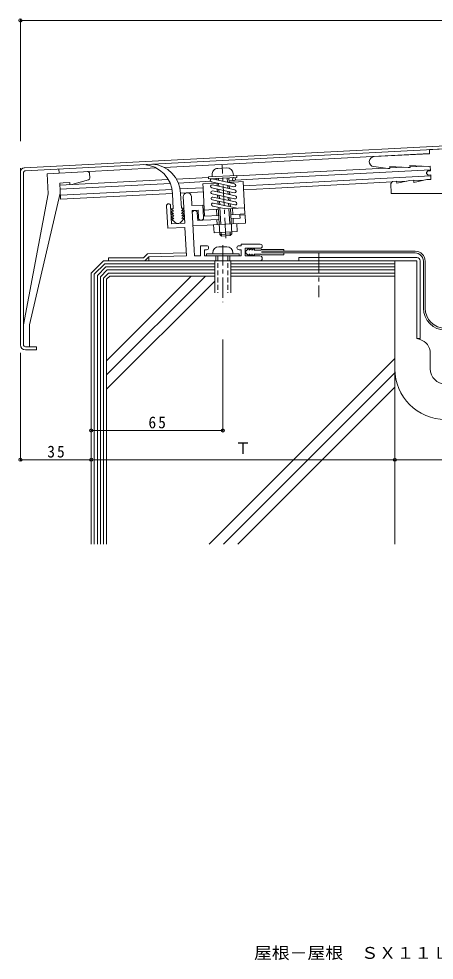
# Model space of a CAD drawing. Units: millimetres, scale not verified. Extents: x -262 to 316, y -270 to 248.
# Drawn here: x -262.4 to -57.1, y -270 to 195.5 of the extents above; entities that cross this region are included whole.
import ezdxf
from ezdxf.enums import TextEntityAlignment as Align

# ---------------------------------------------------------------- set-up
doc = ezdxf.new("R2010")
doc.units = ezdxf.units.MM
doc.header["$LTSCALE"] = 2
doc.header["$PDMODE"] = 32
doc.header["$PDSIZE"] = 1.6
doc.linetypes.add('CHAIN1', pattern=[8, 5, -1, 1, -1])
doc.linetypes.add('DASHED1', pattern=[1.8, 1.2, -0.6])
for name, color, linetype, lineweight in [('D-0', 3, 'Continuous', 9), ('D-1', 2, 'Continuous', 9), ('D-2', 4, 'Continuous', 9), ('D-3', 6, 'Continuous', 5), ('D-4', 7, 'Continuous', 9), ('D-5', 7, 'Continuous', 9)]:
    doc.layers.add(name, color=color, linetype=linetype, lineweight=lineweight)
doc.layers.add('F-0_F-0ﾚｲﾔ', color=2, linetype='Continuous')
doc.styles.add('ＭＳ ゴシック', font='')
doc.styles.get('ＭＳ ゴシック').set_extended_font_data('MS Gothic')

msp = doc.modelspace()

# ---------------------------------------------------------------- linework, layer by layer
at = {"layer": 'D-0'}
for p, q in [((-259.623, 121.786), (-51.57, 132.689)), ((-259.28, 120.301), (-51.57, 131.187)), ((-261.569, 34.283), (-261.569, 121.684)), ((-260.069, 34.283), (-260.069, 119.311)), ((-259.069, 33.283), (-253.569, 33.283)), ((-253.569, 33.283), (-253.569, 31.783)), ((-259.069, 31.783), (-253.569, 31.783))]:
    msp.add_line(p, q, dxfattribs=at)
for centre, radius, start, end in [((-259.569, 119.785), 2, 93.00046, 180), ((-259.069, 119.311), 1, 93.00078, 180), ((-259.069, 34.283), 2.5, 180, 270), ((-259.069, 34.283), 1, 180, 270)]:
    msp.add_arc(centre, radius, start, end, dxfattribs=at)
at = {"layer": 'D-1'}
for p, q in [((-59.465, 130.763), (-51.57, 131.176)), ((-59.465, 130.763), (-59.361, 128.776)), ((-190.507, 121.914), (-59.361, 128.787)), ((-59.361, 128.776), (-86.823, 127.337)), ((-194.522, 121.704), (-248.411, 118.879)), ((-242.419, 119.193), (-242.523, 121.18)), ((-164.068, 121.505), (-159.574, 121.741)), ((-138.94, 118.609), (-81.423, 121.623)), ((-80.005, 121.436), (-87.019, 122.362)), ((-80.005, 121.436), (-79.006, 121.488)), ((-79.059, 122.486), (-79.006, 121.488)), ((-79.059, 122.486), (-70.018, 121.959)), ((-79.02, 121.749), (-72.379, 122.097)), ((-70.018, 121.959), (-69.02, 122.011)), ((-69.072, 123.01), (-69.02, 122.011)), ((-69.034, 122.272), (-62.393, 122.62)), ((-59.034, 122.535), (-58.916, 120.288)), ((-248.411, 118.879), (-247.888, 108.914)), ((-227.388, 119.001), (-227.273, 116.806)), ((-184.51, 116.22), (-168.614, 117.053)), ((-168.572, 116.262), (-154.591, 116.995)), ((-166.907, 118.353), (-166.854, 117.354)), ((-164.521, 115.81), (-164.555, 116.473)), ((-163.71, 115.634), (-163.756, 116.515)), ((-159.254, 114.665), (-159.363, 116.745)), ((-158.448, 114.578), (-158.564, 116.787)), ((-156.421, 118.902), (-156.369, 117.903)), ((-155.451, 115.74), (-141.004, 116.498)), ((-154.591, 116.995), (-154.644, 117.994)), ((-154.633, 117.786), (-138.94, 118.609)), ((-140.929, 116.501), (-58.943, 120.798)), ((-138.756, 113.611), (-58.786, 117.802)), ((-60.876, 119.477), (-60.207, 120.22)), ((-60.845, 118.892), (-60.876, 119.477)), ((-60.845, 118.892), (-60.102, 118.223)), ((-60.207, 120.22), (-58.916, 120.288)), ((-60.102, 118.223), (-58.811, 118.29)), ((-58.811, 118.29), (-58.694, 116.044)), ((-241.739, 106.211), (-242.158, 114.221)), ((-242.105, 113.202), (-188.505, 116.011)), ((-242, 111.205), (-187.539, 114.059)), ((-237.112, 113.463), (-237.165, 114.483)), ((-228.004, 115.79), (-236.206, 113.511)), ((-183.545, 114.268), (-167.62, 115.103)), ((-182.682, 111.309), (-171.325, 111.904)), ((-171.43, 113.898), (-164.44, 114.264)), ((-171.43, 113.898), (-171.325, 111.904)), ((-171.325, 111.904), (-170.593, 97.92)), ((-167.211, 114.859), (-156.069, 112.439)), ((-167.054, 111.863), (-155.912, 109.443)), ((-166.893, 116.325), (-155.751, 113.905)), ((-166.736, 113.329), (-155.594, 110.909)), ((-164.364, 112.814), (-164.44, 114.264)), ((-163.553, 112.638), (-163.629, 114.081)), ((-159.096, 111.67), (-159.172, 113.113)), ((-156.023, 115.414), (-158.485, 115.285)), ((-158.448, 114.578), (-151.457, 114.944)), ((-158.286, 111.494), (-158.362, 112.937)), ((-151.457, 114.944), (-150.62, 98.966)), ((-151.375, 112.95), (-138.678, 113.615)), ((-138.469, 111.624), (-77.894, 114.798)), ((-78.614, 113.998), (-78.352, 109.005)), ((-75.658, 114.915), (-70.718, 115.174)), ((-69.179, 115.494), (-67.182, 115.599)), ((-67.169, 115.36), (-62.23, 115.619)), ((-60.691, 115.939), (-58.694, 116.044)), ((-247.888, 108.914), (-260.069, 44.198)), ((-241.897, 109.228), (-257.069, 44.198)), ((-241.843, 108.209), (-186.676, 111.1)), ((-241.739, 106.212), (-186.448, 109.109)), ((-182.453, 109.318), (-171.221, 109.907)), ((-180.422, 94.404), (-181.102, 107.386)), ((-176.872, 103.098), (-177.108, 107.595)), ((-166.897, 108.867), (-155.755, 106.447)), ((-166.579, 110.333), (-155.437, 107.913)), ((-166.422, 107.337), (-155.28, 104.917)), ((-164.207, 109.818), (-164.282, 111.261)), ((-164.05, 106.822), (-164.125, 108.265)), ((-163.396, 109.642), (-163.472, 111.085)), ((-163.239, 106.646), (-163.315, 108.089)), ((-158.939, 108.674), (-159.015, 110.117)), ((-158.783, 105.678), (-158.858, 107.121)), ((-158.129, 108.498), (-158.205, 109.941)), ((-151.271, 110.953), (-138.573, 111.618)), ((-138.573, 111.618), (-138.469, 111.624)), ((-78.352, 109.005), (-51.57, 109.005)), ((-188.8, 91.883), (-189.379, 102.947)), ((-186.911, 94.064), (-187.382, 103.051)), ((-176.872, 103.098), (-171.38, 103.386)), ((-171.052, 97.145), (-171.38, 103.386)), ((-166.74, 105.871), (-155.598, 103.451)), ((-166.583, 102.875), (-160.124, 101.472)), ((-166.265, 104.341), (-154.431, 101.771)), ((-163.893, 103.826), (-163.968, 105.269)), ((-163.082, 103.65), (-163.158, 105.093)), ((-158.625, 102.682), (-158.701, 104.125)), ((-157.972, 105.502), (-158.048, 106.945)), ((-157.815, 102.506), (-157.891, 103.949)), ((-180.713, 99.984), (-180.42, 94.404)), ((-176.741, 100.602), (-173.745, 100.759)), ((-176.741, 100.602), (-175.728, 81.263)), ((-173.983, 95.739), (-174.179, 99.484)), ((-173.549, 97.014), (-173.745, 100.759)), ((-170.75, 100.916), (-163.759, 101.282)), ((-170.593, 97.92), (-163.602, 98.286)), ((-164.601, 98.234), (-164.758, 101.23)), ((-163.105, 88.799), (-163.811, 102.273)), ((-162.568, 93.834), (-163.001, 102.097)), ((-160.124, 101.472), (-150.777, 101.962)), ((-158.174, 94.064), (-158.566, 101.554)), ((-157.113, 89.113), (-157.767, 101.596)), ((-157.61, 98.6), (-150.62, 98.966)), ((-156.612, 98.652), (-156.769, 101.648)), ((-153.09, 98.336), (-150.594, 98.467)), ((-153.09, 98.336), (-153.012, 96.838)), ((-150.594, 98.467), (-150.385, 94.473)), ((-186.911, 94.064), (-180.42, 94.404)), ((-176.349, 93.112), (-169.358, 93.478)), ((-173.983, 95.739), (-171.486, 95.87)), ((-171.479, 95.87), (-163.497, 96.289)), ((-169.358, 93.478), (-163.451, 93.788)), ((-166.113, 93.648), (-165.904, 89.654)), ((-164.365, 93.74), (-164.496, 96.237)), ((-163.451, 93.788), (-150.385, 94.473)), ((-157.506, 96.603), (-156.507, 96.655)), ((-156.507, 96.655), (-153.012, 96.838)), ((-156.376, 94.159), (-156.507, 96.655)), ((-154.629, 94.25), (-154.419, 90.256)), ((-188.8, 91.883), (-180.313, 92.328)), ((-180.313, 92.328), (-179.576, 78.263)), ((-165.904, 89.654), (-154.419, 90.256)), ((-163.105, 88.799), (-157.113, 89.113)), ((-162.264, 88.042), (-163.105, 88.799)), ((-162.359, 89.84), (-162.264, 88.042)), ((-157.965, 90.07), (-157.87, 88.272)), ((-157.87, 88.272), (-157.113, 89.113)), ((-162.264, 88.042), (-157.87, 88.272)), ((-152.57, 84.013), (-152.57, 83.263)), ((-152.57, 84.013), (-143.069, 84.013)), ((-198.707, 79.246), (-200.691, 77.263)), ((-198.707, 79.246), (-179.655, 79.762)), ((-175.728, 81.263), (-175.571, 78.263)), ((-169.569, 81.262), (-170.57, 81.262)), ((-170.57, 81.262), (-170.57, 78.263)), ((-169.569, 79.263), (-153.569, 79.263)), ((-169.569, 79.263), (-169.569, 78.263)), ((-166.569, 79.763), (-166.569, 79.263)), ((-159.57, 82.763), (-163.57, 82.763)), ((-156.569, 79.763), (-156.569, 79.263)), ((-152.57, 83.263), (-153.569, 83.263)), ((-152.57, 81.262), (-153.569, 81.262)), ((-153.569, 79.263), (-153.569, 78.263)), ((-152.57, 81.262), (-152.57, 78.263)), ((-150.57, 82.013), (-143.069, 82.013)), ((-198.07, 77.763), (-200.07, 75.763)), ((-198.07, 77.763), (-179.599, 78.263)), ((-198.07, 75.763), (-198.07, 77.763)), ((-172.569, 78.263), (-175.571, 78.263)), ((-170.57, 78.263), (-152.57, 78.263)), ((-165.569, 75.763), (-165.569, 59.908)), ((-165.069, 78.263), (-165.069, 75.763)), ((-164.069, 78.263), (-164.069, 75.763)), ((-159.069, 78.263), (-159.069, 75.763)), ((-158.069, 78.263), (-158.069, 75.763)), ((-157.569, 75.763), (-157.569, 59.908)), ((-257.069, 44.198), (-257.069, 33.283))]:
    msp.add_line(p, q, dxfattribs=at)
at = {"layer": 'D-1', "linetype": 'CHAIN1'}
for p, q in [((-160.03, 87.011), (-161.916, 123.012)), ((-161.569, 83.511), (-161.569, 55.329))]:
    msp.add_line(p, q, dxfattribs=at)
at = {"layer": 'D-1', "linetype": 'DASHED1'}
for p, q in [((-164.069, 78.263), (-164.069, 59.908)), ((-159.069, 78.263), (-159.069, 59.908))]:
    msp.add_line(p, q, dxfattribs=at)
at = {"layer": 'D-1'}
for points in [[(-69.072, 123.01), (-60.032, 122.482), (-59.034, 122.535)], [(-168.572, 116.262), (-168.625, 117.261), (-154.644, 117.994)], [(-242.158, 114.221), (-240.501, 114.308), (-237.165, 114.483)], [(-78.614, 113.998), (-77.668, 115.049), (-75.67, 115.154)], [(-75.67, 115.154), (-75.618, 114.155), (-69.179, 115.494)], [(-67.182, 115.599), (-67.13, 114.6), (-60.691, 115.939)], [(-169.569, 83.263), (-172.569, 83.263), (-172.569, 78.263)], [(-150.57, 82.013), (-150.57, 78.263), (-143.32, 78.263)], [(-218.069, 75.763), (-218.069, 77.263), (-200.691, 77.263)]]:
    msp.add_lwpolyline(points, dxfattribs=at)
msp.add_circle((-156.067, 116.168), 0.75, dxfattribs=at)
for centre, radius, start, end in [((-86.692, 124.84), 2.5, 93.00031, 262.47823), ((-163.911, 118.509), 3, 92.99918, 182.99918), ((-159.417, 118.745), 3, 2.99918, 92.99918), ((-228.387, 118.948), 1, 2.99918, 92.99921), ((-228.272, 116.753), 1, 285.52844, 3.0006), ((-167.052, 115.592), 0.75, 85.12271, 257.74583), ((-166.895, 112.596), 0.75, 77.75139, 257.73788), ((-155.91, 113.172), 0.75, 257.74583, 77.74342), ((-179.105, 107.49), 2, 3.00215, 182.99919), ((-166.738, 109.6), 0.75, 77.73474, 257.75139), ((-166.581, 106.604), 0.75, 77.74342, 257.74583), ((-155.753, 110.176), 0.75, 257.74342, 77.7403), ((-155.596, 107.18), 0.75, 257.74028, 77.75137), ((-188.381, 102.999), 1, 3, 183), ((-166.424, 103.608), 0.75, 77.74583, 257.74342), ((-155.439, 104.184), 0.75, 257.74583, 77.74342), ((-175.428, 99.419), 1.25, 2.99908, 182.9991), ((-172.301, 97.079), 1.25, 182.9991, 2.99918), ((-143.069, 83.013), 1, 270, 90), ((-169.569, 82.263), 1, 270, 90), ((-163.57, 79.763), 3, 90, 180), ((-159.57, 79.763), 3, 0, 90), ((-153.569, 82.263), 1, 90, 270), ((-143.32, 77.013), 1.25, 270, 90)]:
    msp.add_arc(centre, radius, start, end, dxfattribs=at)
at = {"layer": 'D-2'}
for p, q in [((-186.051, 101.541), (-186.435, 108.872)), ((-182.057, 101.75), (-182.441, 109.081)), ((-187.3, 101.475), (-186.051, 101.541)), ((-185.986, 100.292), (-187.3, 101.475)), ((-187.234, 100.227), (-185.986, 100.292)), ((-185.921, 99.044), (-187.234, 100.227)), ((-187.169, 98.979), (-185.921, 99.044)), ((-185.855, 97.796), (-187.169, 98.979)), ((-187.103, 97.73), (-185.855, 97.796)), ((-180.809, 101.815), (-182.057, 101.75)), ((-181.991, 100.502), (-180.809, 101.815)), ((-180.743, 100.567), (-181.991, 100.502)), ((-181.926, 99.253), (-180.743, 100.567)), ((-180.678, 99.319), (-181.926, 99.253)), ((-181.86, 98.005), (-180.678, 99.319)), ((-180.612, 98.07), (-181.86, 98.005)), ((-181.795, 96.757), (-180.612, 98.07)), ((-185.79, 96.547), (-187.103, 97.73)), ((-185.79, 96.547), (-187.038, 96.482)), ((-185.109, 94.745), (-187.038, 96.482)), ((-182.284, 94.893), (-180.547, 96.822)), ((-181.795, 96.757), (-180.547, 96.822)), ((-150.422, 80.324), (-149.635, 81.112)), ((-150.422, 79.9), (-149.635, 79.112)), ((-146.01, 81.112), (-143.01, 81.112)), ((-143.01, 81.112), (-142.419, 81.462)), ((-131.388, 81.462), (-142.419, 81.462)), ((-66.57, 80.562), (-142.419, 80.562)), ((-66.57, 79.662), (-142.419, 79.662)), ((-131.388, 81.462), (-131.388, 80.562)), ((-131.388, 79.662), (-131.388, 78.762)), ((-146.01, 79.112), (-143.01, 79.112)), ((-143.01, 79.112), (-142.419, 78.762)), ((-131.388, 78.762), (-142.419, 78.762)), ((-124.069, 77.363), (-65.67, 77.363)), ((-124.069, 77.363), (-124.069, 75.763)), ((-65.67, 75.763), (-124.069, 75.763)), ((-76.569, 22.363), (-76.569, 75.763)), ((-64.069, 75.763), (-64.069, 37.363)), ((-62.47, 75.562), (-62.47, 52.43)), ((-61.569, 75.562), (-61.569, 52.43)), ((-64.039, 36.869), (-65.67, 37.363)), ((-59.069, 30.169), (-59.069, 22.363))]:
    msp.add_line(p, q, dxfattribs=at)
at = {"layer": 'D-2', "linetype": 'CHAIN1'}
msp.add_line((-114.069, 79.571), (-114.069, 57.783), dxfattribs=at)
at = {"layer": 'D-2'}
for points in [[(-149.635, 81.112), (-149.526, 81.206), (-149.337, 81.364), (-149.143, 81.511), (-148.939, 81.641), (-148.815, 81.706), (-148.761, 81.731), (-148.665, 81.771), (-148.567, 81.808), (-148.468, 81.842), (-148.41, 81.862)], [(-148.51, 81.112), (-148.37, 81.223), (-148.126, 81.407), (-147.874, 81.575), (-147.61, 81.715), (-147.449, 81.779), (-147.41, 81.792), (-147.341, 81.813), (-147.271, 81.833), (-147.201, 81.851), (-147.16, 81.862)], [(-147.26, 81.112), (-147.12, 81.223), (-146.876, 81.407), (-146.624, 81.575), (-146.36, 81.715), (-146.199, 81.779), (-146.16, 81.792), (-146.091, 81.813), (-146.021, 81.833), (-145.951, 81.851), (-145.91, 81.862)], [(-149.635, 79.112), (-149.526, 79.018), (-149.337, 78.86), (-149.143, 78.713), (-148.939, 78.583), (-148.815, 78.518), (-148.761, 78.493), (-148.665, 78.453), (-148.567, 78.416), (-148.468, 78.382), (-148.41, 78.362)], [(-148.51, 79.112), (-148.37, 79.002), (-148.126, 78.817), (-147.874, 78.65), (-147.61, 78.51), (-147.449, 78.446), (-147.41, 78.432), (-147.341, 78.411), (-147.271, 78.391), (-147.201, 78.373), (-147.16, 78.362)], [(-147.26, 79.112), (-147.12, 79.002), (-146.876, 78.817), (-146.624, 78.65), (-146.36, 78.51), (-146.199, 78.446), (-146.16, 78.432), (-146.091, 78.411), (-146.021, 78.391), (-145.951, 78.373), (-145.91, 78.362)], [(-64.069, 37.363), (-65.67, 37.363), (-65.67, 75.763)]]:
    msp.add_lwpolyline(points, dxfattribs=at)
for centre, radius, start, end in [((-201.431, 108.402), 15, 1.79433, 87.13452), ((-197.437, 108.611), 15, 1.79431, 87.13472), ((-183.77, 96.231), 2, 228, 273), ((-183.77, 96.231), 2, 273, 318), ((-150.21, 80.112), 0.3, 135, 225), ((-145.7, 81.119), 2.811, 164.66914, 180.13989), ((-144.449, 81.119), 2.811, 164.66914, 180.13989), ((-143.2, 81.119), 2.811, 164.66914, 180.13989), ((-66.57, 75.562), 5, 0, 90), ((-66.57, 75.562), 4.1, 0, 90), ((-145.7, 79.105), 2.811, 179.86011, 195.33086), ((-144.449, 79.105), 2.811, 179.86011, 195.33086), ((-143.2, 79.105), 2.811, 179.86011, 195.33086), ((-65.67, 75.763), 1.6, 0, 90), ((-51.569, 52.43), 10.9, 180, 269.99974), ((-51.569, 52.43), 10, 180, 0), ((-66.069, 30.169), 7, 0, 73.14159), ((-51.569, 22.363), 25, 180, 0), ((-51.569, 22.363), 7.5, 180, 0)]:
    msp.add_arc(centre, radius, start, end, dxfattribs=at)
at = {"layer": 'D-3'}
for p, q in [((-220.57, 75.763), (-226.569, 69.763)), ((-220.57, 75.763), (-76.569, 75.763)), ((-76.569, 75.763), (-76.569, -64.237)), ((-219.948, 74.263), (-225.069, 69.141)), ((-219.327, 72.763), (-223.57, 68.52)), ((-218.705, 71.263), (-222.069, 67.898)), ((-219.948, 74.263), (-165.569, 74.263)), ((-219.327, 72.763), (-165.569, 72.763)), ((-218.705, 71.263), (-165.569, 71.263)), ((-157.569, 74.263), (-76.569, 74.263)), ((-157.569, 72.763), (-76.569, 72.763)), ((-157.569, 71.263), (-76.569, 71.263)), ((-226.569, 69.763), (-226.569, -64.237)), ((-225.069, 69.141), (-225.069, -64.237)), ((-223.57, 68.52), (-223.57, -64.237)), ((-222.069, 67.898), (-222.069, -64.237)), ((-218.084, 69.763), (-220.57, 67.277)), ((-220.57, 67.277), (-220.57, -64.237)), ((-217.463, 68.263), (-219.069, 66.656)), ((-219.069, 19.345), (-170.151, 68.263)), ((-219.069, 26.416), (-177.222, 68.263)), ((-219.069, 66.656), (-219.069, -64.237)), ((-219.069, 12.273), (-165.569, 65.774)), ((-218.084, 69.763), (-165.569, 69.763)), ((-217.463, 68.263), (-165.569, 68.263)), ((-157.569, 69.763), (-76.569, 69.763)), ((-157.569, 68.263), (-76.569, 68.263)), ((-168.301, -64.237), (-76.569, 27.494)), ((-161.23, -64.237), (-76.569, 20.423)), ((-154.159, -64.237), (-76.569, 13.352))]:
    msp.add_line(p, q, dxfattribs=at)
at = {"layer": 'D-4'}
for p, q in [((-261.569, 195.257), (-261.569, 135.037)), ((-261.569, 194.657), (158.43, 194.657)), ((-261.569, -23.157), (-261.569, 30.283)), ((-226.569, -22.557), (-261.569, -22.557))]:
    msp.add_line(p, q, dxfattribs=at)
for p in [(-261.569, 194.657), (-261.569, -22.557), (-226.569, -22.557)]:
    msp.add_point(p, dxfattribs=at)
at = {"layer": 'D-5'}
for p, q in [((-161.569, -8.114), (-161.569, 36.81)), ((-226.569, -8.114), (-161.569, -8.114)), ((-226.569, -8.114), (-226.569, -8.714)), ((-226.569, -22.557), (-226.569, -23.157))]:
    msp.add_line(p, q, dxfattribs=at)
for points in [[(-226.569, -22.557), (-76.569, -22.557), (-76.569, -23.157)], [(-76.569, -22.557), (-26.569, -22.557), (-26.569, -23.157)]]:
    msp.add_lwpolyline(points, dxfattribs=at)
for p in [(-226.569, -8.114), (-161.569, -8.114), (-226.569, -22.557), (-76.569, -22.557)]:
    msp.add_point(p, dxfattribs=at)

# ---------------------------------------------------------------- texts
at = {"layer": 'D-4', "color": 2, "insert": (-248.319, -21.557), "char_height": 5.865, "attachment_point": 7, "style": 'ＭＳ ゴシック'}
msp.add_mtext('\\T1.27;\\W0.95;35', dxfattribs=at)
at = {"layer": 'D-5', "color": 2, "style": 'ＭＳ ゴシック'}
msp.add_text('Ｔ', height=5.865, rotation=0.001, dxfattribs=at).set_placement((-155.569, -21.557), align=Align.BOTTOM_LEFT)
at = {"layer": 'D-5', "color": 2, "insert": (-198.319, -7.114), "char_height": 5.865, "attachment_point": 7, "style": 'ＭＳ ゴシック'}
msp.add_mtext('\\T1.27;\\W0.95;65', dxfattribs=at)
at = {"layer": 'F-0_F-0ﾚｲﾔ', "style": 'ＭＳ ゴシック', "width": 1.1}
msp.add_text('屋根－屋根\u3000ＳＸ１１Ｌ－５０Ｆ\u3000遮炎性能', height=5.865, dxfattribs=at).set_placement((-146.151, -271.126), align=Align.BOTTOM_LEFT)

doc.saveas('drawing.dxf')
